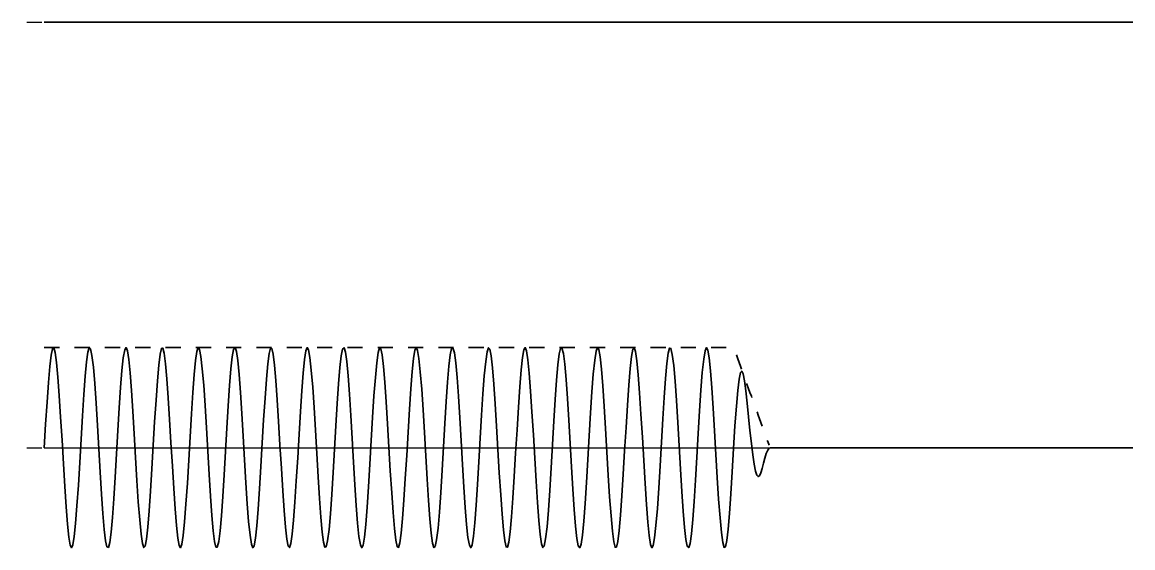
# Model space of a CAD drawing. Header units: metres. Extents: x -19 to 182, y -9 to 258.
# Drawn here: x 130.5 to 181.8, y 56.3 to 80.6 of the extents above; entities that cross this region are included whole.
import ezdxf

# ---------------------------------------------------------------- set-up
doc = ezdxf.new("R2010")
doc.units = ezdxf.units.M
doc.linetypes.add('JIS_02_0.7', pattern=[1.4, 0.7, -0.7])
doc.layers.add('BASE', color=8, linetype='Continuous', lineweight=25)
doc.layers.add('WAVE', color=7, linetype='Continuous', lineweight=35)

msp = doc.modelspace()

# ---------------------------------------------------------------- linework, layer by layer
at = {"layer": 'BASE', "linetype": 'JIS_02_0.7', "lineweight": 25, "flags": 128}
for points in [[(118.146, 80.613), (131.553, 80.613)], [(118.146, 60.965), (131.553, 60.965)]]:
    msp.add_lwpolyline(points, dxfattribs=at)
at = {"layer": 'BASE', "lineweight": 25, "flags": 128}
for points in [[(131.553, 80.613), (181.828, 80.613)], [(131.553, 60.965), (181.828, 60.965)]]:
    msp.add_lwpolyline(points, dxfattribs=at)
at = {"layer": 'WAVE', "lineweight": 35, "flags": 128}
for points in [[(131.553, 80.613), (131.616, 80.613), (131.679, 80.613), (131.742, 80.613), (131.805, 80.613), (131.868, 80.613), (131.931, 80.613), (131.994, 80.613), (132.057, 80.613), (132.119, 80.613), (132.182, 80.613), (132.245, 80.613), (132.308, 80.613), (132.371, 80.613), (132.434, 80.613), (132.497, 80.613), (132.56, 80.613), (132.623, 80.613), (132.686, 80.613), (132.749, 80.613), (132.812, 80.613), (132.875, 80.613), (132.937, 80.613), (133, 80.613), (133.063, 80.613), (133.126, 80.613), (133.189, 80.613), (133.252, 80.613), (133.315, 80.613), (133.378, 80.613), (133.441, 80.613), (133.504, 80.613), (133.567, 80.613), (133.63, 80.613), (133.693, 80.613), (133.755, 80.613), (133.818, 80.613), (133.881, 80.613), (133.944, 80.613), (134.007, 80.613), (134.07, 80.613), (134.133, 80.613), (134.196, 80.613), (134.259, 80.613), (134.322, 80.613), (134.385, 80.613), (134.448, 80.613), (134.511, 80.613), (134.573, 80.613), (134.636, 80.613), (134.699, 80.613), (134.762, 80.613), (134.825, 80.613), (134.888, 80.613), (134.951, 80.613), (135.014, 80.613), (135.077, 80.613), (135.14, 80.613), (135.203, 80.613), (135.266, 80.613), (135.329, 80.613), (135.391, 80.613), (135.454, 80.613), (135.517, 80.613), (135.58, 80.613), (135.643, 80.613), (135.706, 80.613), (135.769, 80.613), (135.832, 80.613), (135.895, 80.613), (135.958, 80.613), (136.021, 80.613), (136.084, 80.613), (136.146, 80.613), (136.209, 80.613), (136.272, 80.613), (136.335, 80.613), (136.398, 80.613), (136.461, 80.613), (136.524, 80.613), (136.587, 80.613), (136.65, 80.613), (136.713, 80.613), (136.776, 80.613), (136.839, 80.613), (136.902, 80.613), (136.964, 80.613), (137.027, 80.613), (137.09, 80.613), (137.153, 80.613), (137.216, 80.613), (137.279, 80.613), (137.342, 80.613), (137.405, 80.613), (137.468, 80.613), (137.531, 80.613), (137.594, 80.613), (137.657, 80.613), (137.72, 80.613), (137.782, 80.613), (137.845, 80.613), (137.908, 80.613), (137.971, 80.613), (138.034, 80.613), (138.097, 80.613), (138.16, 80.613), (138.223, 80.613), (138.286, 80.613), (138.349, 80.613), (138.412, 80.613), (138.475, 80.613), (138.538, 80.613), (138.6, 80.613), (138.663, 80.613), (138.726, 80.613), (138.789, 80.613), (138.852, 80.613), (138.915, 80.613), (138.978, 80.613), (139.041, 80.613), (139.104, 80.613), (139.167, 80.613), (139.23, 80.613), (139.293, 80.613), (139.356, 80.613), (139.418, 80.613), (139.481, 80.613), (139.544, 80.613), (139.607, 80.613), (139.67, 80.613), (139.733, 80.613), (139.796, 80.613), (139.859, 80.613), (139.922, 80.613), (139.985, 80.613), (140.048, 80.613), (140.111, 80.613), (140.174, 80.613), (140.236, 80.613), (140.299, 80.613), (140.362, 80.613), (140.425, 80.613), (140.488, 80.613), (140.551, 80.613), (140.614, 80.613), (140.677, 80.613), (140.74, 80.613), (140.803, 80.613), (140.866, 80.613), (140.929, 80.613), (140.992, 80.613), (141.054, 80.613), (141.117, 80.613), (141.18, 80.613), (141.243, 80.613), (141.306, 80.613), (141.369, 80.613), (141.432, 80.613), (141.495, 80.613), (141.558, 80.613), (141.621, 80.613), (141.684, 80.613), (141.747, 80.613), (141.81, 80.613), (141.872, 80.613), (141.935, 80.613), (141.998, 80.613), (142.061, 80.613), (142.124, 80.613), (142.187, 80.613), (142.25, 80.613), (142.313, 80.613), (142.376, 80.613), (142.439, 80.613), (142.502, 80.613), (142.565, 80.613), (142.628, 80.613), (142.69, 80.613), (142.753, 80.613), (142.816, 80.613), (142.879, 80.613), (142.942, 80.613), (143.005, 80.613), (143.068, 80.613), (143.131, 80.613), (143.194, 80.613), (143.257, 80.613), (143.32, 80.613), (143.383, 80.613), (143.446, 80.613), (143.508, 80.613), (143.571, 80.613), (143.634, 80.613), (143.697, 80.613), (143.76, 80.613), (143.823, 80.613), (143.886, 80.613), (143.949, 80.613), (144.012, 80.613), (144.075, 80.613), (144.138, 80.613), (144.201, 80.613), (144.264, 80.613), (144.326, 80.613), (144.389, 80.613), (144.452, 80.613), (144.515, 80.613), (144.578, 80.613), (144.641, 80.613), (144.704, 80.613), (144.767, 80.613), (144.83, 80.613), (144.893, 80.613), (144.956, 80.613), (145.019, 80.613), (145.081, 80.613), (145.144, 80.613), (145.207, 80.613), (145.27, 80.613), (145.333, 80.613), (145.396, 80.613), (145.459, 80.613), (145.522, 80.613), (145.585, 80.613), (145.648, 80.613), (145.711, 80.613), (145.774, 80.613), (145.837, 80.613), (145.899, 80.613), (145.962, 80.613), (146.025, 80.613), (146.088, 80.613), (146.151, 80.613), (146.214, 80.613), (146.277, 80.613), (146.34, 80.613), (146.403, 80.613), (146.466, 80.613), (146.529, 80.613), (146.592, 80.613), (146.655, 80.613), (146.717, 80.613), (146.78, 80.613), (146.843, 80.613), (146.906, 80.613), (146.969, 80.613), (147.032, 80.613), (147.095, 80.613), (147.158, 80.613), (147.221, 80.613), (147.284, 80.613), (147.347, 80.613), (147.41, 80.613), (147.473, 80.613), (147.535, 80.613), (147.598, 80.613), (147.661, 80.613), (147.724, 80.613), (147.787, 80.613), (147.85, 80.613), (147.913, 80.613), (147.976, 80.613), (148.039, 80.613), (148.102, 80.613), (148.165, 80.613), (148.228, 80.613), (148.291, 80.613), (148.353, 80.613), (148.416, 80.613), (148.479, 80.613), (148.542, 80.613), (148.605, 80.613), (148.668, 80.613), (148.731, 80.613), (148.794, 80.613), (148.857, 80.613), (148.92, 80.613), (148.983, 80.613), (149.046, 80.613), (149.109, 80.613), (149.171, 80.613), (149.234, 80.613), (149.297, 80.613), (149.36, 80.613), (149.423, 80.613), (149.486, 80.613), (149.549, 80.613), (149.612, 80.613), (149.675, 80.613), (149.738, 80.613), (149.801, 80.613), (149.864, 80.613), (149.927, 80.613), (149.989, 80.613), (150.052, 80.613), (150.115, 80.613), (150.178, 80.613), (150.241, 80.613), (150.304, 80.613), (150.367, 80.613), (150.43, 80.613), (150.493, 80.613), (150.556, 80.613), (150.619, 80.613), (150.682, 80.613), (150.745, 80.613), (150.807, 80.613), (150.87, 80.613), (150.933, 80.613), (150.996, 80.613), (151.059, 80.613), (151.122, 80.613), (151.185, 80.613), (151.248, 80.613), (151.311, 80.613), (151.374, 80.613), (151.437, 80.613), (151.5, 80.613), (151.563, 80.613), (151.625, 80.613), (151.688, 80.613), (151.751, 80.613), (151.814, 80.613), (151.877, 80.613), (151.94, 80.613), (152.003, 80.613), (152.066, 80.613), (152.129, 80.613), (152.192, 80.613), (152.255, 80.613), (152.318, 80.613), (152.381, 80.613), (152.443, 80.613), (152.506, 80.613), (152.569, 80.613), (152.632, 80.613), (152.695, 80.613), (152.758, 80.613), (152.821, 80.613), (152.884, 80.613), (152.947, 80.613), (153.01, 80.613), (153.073, 80.613), (153.136, 80.613), (153.199, 80.613), (153.261, 80.613), (153.324, 80.613), (153.387, 80.613), (153.45, 80.613), (153.513, 80.613), (153.576, 80.613), (153.639, 80.613), (153.702, 80.613), (153.765, 80.613), (153.828, 80.613), (153.891, 80.613), (153.954, 80.613), (154.016, 80.613), (154.079, 80.613), (154.142, 80.613), (154.205, 80.613), (154.268, 80.613), (154.331, 80.613), (154.394, 80.613), (154.457, 80.613), (154.52, 80.613), (154.583, 80.613), (154.646, 80.613), (154.709, 80.613), (154.772, 80.613), (154.834, 80.613), (154.897, 80.613), (154.96, 80.613), (155.023, 80.613), (155.086, 80.613), (155.149, 80.613), (155.212, 80.613), (155.275, 80.613), (155.338, 80.613), (155.401, 80.613), (155.464, 80.613), (155.527, 80.613), (155.59, 80.613), (155.652, 80.613), (155.715, 80.613), (155.778, 80.613), (155.841, 80.613), (155.904, 80.613), (155.967, 80.613), (156.03, 80.613), (156.093, 80.613), (156.156, 80.613), (156.219, 80.613), (156.282, 80.613), (156.345, 80.613), (156.408, 80.613), (156.47, 80.613), (156.533, 80.613), (156.596, 80.613), (156.659, 80.613), (156.722, 80.613), (156.785, 80.613), (156.848, 80.613), (156.911, 80.613), (156.974, 80.613), (157.037, 80.613), (157.1, 80.613), (157.163, 80.613), (157.226, 80.613), (157.288, 80.613), (157.351, 80.613), (157.414, 80.613), (157.477, 80.613), (157.54, 80.613), (157.603, 80.613), (157.666, 80.613), (157.729, 80.613), (157.792, 80.613), (157.855, 80.613), (157.918, 80.613), (157.981, 80.613), (158.044, 80.613), (158.106, 80.613), (158.169, 80.613), (158.232, 80.613), (158.295, 80.613), (158.358, 80.613), (158.421, 80.613), (158.484, 80.613), (158.547, 80.613), (158.61, 80.613), (158.673, 80.613), (158.736, 80.613), (158.799, 80.613), (158.862, 80.613), (158.924, 80.613), (158.987, 80.613), (159.05, 80.613), (159.113, 80.613), (159.176, 80.613), (159.239, 80.613), (159.302, 80.613), (159.365, 80.613), (159.428, 80.613), (159.491, 80.613), (159.554, 80.613), (159.617, 80.613), (159.68, 80.613), (159.742, 80.613), (159.805, 80.613), (159.868, 80.613), (159.931, 80.613), (159.994, 80.613), (160.057, 80.613), (160.12, 80.613), (160.183, 80.613), (160.246, 80.613), (160.309, 80.613), (160.372, 80.613), (160.435, 80.613), (160.498, 80.613), (160.56, 80.613), (160.623, 80.613), (160.686, 80.613), (160.749, 80.613), (160.812, 80.613), (160.875, 80.613), (160.938, 80.613), (161.001, 80.613), (161.064, 80.613), (161.127, 80.613), (161.19, 80.613), (161.253, 80.613), (161.316, 80.613), (161.378, 80.613), (161.441, 80.613), (161.504, 80.613), (161.567, 80.613), (161.63, 80.613), (161.693, 80.613), (161.756, 80.613), (161.819, 80.613), (161.882, 80.613), (161.945, 80.613), (162.008, 80.613), (162.071, 80.613), (162.133, 80.613), (162.196, 80.613), (162.259, 80.613), (162.322, 80.613), (162.385, 80.613), (162.448, 80.613), (162.511, 80.613), (162.574, 80.613), (162.637, 80.613), (162.7, 80.613), (162.763, 80.613), (162.826, 80.613), (162.889, 80.613), (162.951, 80.613), (163.014, 80.613), (163.077, 80.613), (163.14, 80.613), (163.203, 80.613), (163.266, 80.613), (163.329, 80.613), (163.392, 80.613), (163.455, 80.613), (163.518, 80.613), (163.581, 80.613), (163.644, 80.613), (163.707, 80.613), (163.769, 80.613), (163.832, 80.613), (163.895, 80.613), (163.958, 80.613), (164.021, 80.613), (164.084, 80.613), (164.147, 80.613), (164.21, 80.613), (164.273, 80.613), (164.336, 80.613), (164.399, 80.613), (164.462, 80.613), (164.525, 80.613), (164.587, 80.613), (164.65, 80.613), (164.713, 80.613), (164.776, 80.613), (164.839, 80.613), (164.902, 80.613), (164.965, 80.613), (165.028, 80.613), (165.091, 80.613), (165.154, 80.613), (165.217, 80.613), (165.28, 80.613), (165.343, 80.613), (165.405, 80.613), (165.468, 80.613), (165.531, 80.613), (165.594, 80.613), (165.657, 80.613), (165.72, 80.613), (165.783, 80.613), (165.846, 80.613), (165.909, 80.613), (165.972, 80.613), (166.035, 80.613), (166.098, 80.613), (166.161, 80.613), (166.223, 80.613), (166.286, 80.613), (166.349, 80.613), (166.412, 80.613), (166.475, 80.613), (166.538, 80.613), (166.601, 80.613), (166.664, 80.613), (166.727, 80.613), (166.79, 80.613), (166.853, 80.613), (166.916, 80.613), (166.979, 80.613), (167.041, 80.613), (167.104, 80.613), (167.167, 80.613), (167.23, 80.613), (167.293, 80.613), (167.356, 80.613), (167.419, 80.613), (167.482, 80.613), (167.545, 80.613), (167.608, 80.613), (167.671, 80.613), (167.734, 80.613), (167.797, 80.613), (167.859, 80.613), (167.922, 80.613), (167.985, 80.613), (168.048, 80.613), (168.111, 80.613), (168.174, 80.613), (168.237, 80.613), (168.3, 80.613), (168.363, 80.613), (168.426, 80.613), (168.489, 80.613), (168.552, 80.613), (168.615, 80.613), (168.677, 80.613), (168.74, 80.613), (168.803, 80.613), (168.866, 80.613), (168.929, 80.613), (168.992, 80.613), (169.055, 80.613), (169.118, 80.613), (169.181, 80.613), (169.244, 80.613), (169.307, 80.613), (169.37, 80.613), (169.433, 80.613), (169.495, 80.613), (169.558, 80.613), (169.621, 80.613), (169.684, 80.613), (169.747, 80.613), (169.81, 80.613), (169.873, 80.613), (169.936, 80.613), (169.999, 80.613), (170.062, 80.613), (170.125, 80.613), (170.188, 80.613), (170.251, 80.613), (170.313, 80.613), (170.376, 80.613), (170.439, 80.613), (170.502, 80.613), (170.565, 80.613), (170.628, 80.613), (170.691, 80.613), (170.754, 80.613), (170.817, 80.613), (170.88, 80.613), (170.943, 80.613), (171.006, 80.613), (171.068, 80.613), (171.131, 80.613), (171.194, 80.613), (171.257, 80.613), (171.32, 80.613), (171.383, 80.613), (171.446, 80.613), (171.509, 80.613), (171.572, 80.613), (171.635, 80.613), (171.698, 80.613), (171.761, 80.613), (171.824, 80.613), (171.886, 80.613), (171.949, 80.613), (172.012, 80.613), (172.075, 80.613), (172.138, 80.613), (172.201, 80.613), (172.264, 80.613), (172.327, 80.613), (172.39, 80.613), (172.453, 80.613), (172.516, 80.613), (172.579, 80.613), (172.642, 80.613), (172.704, 80.613), (172.767, 80.613), (172.83, 80.613), (172.893, 80.613), (172.956, 80.613), (173.019, 80.613), (173.082, 80.613), (173.145, 80.613), (173.208, 80.613), (173.271, 80.613), (173.334, 80.613), (173.397, 80.613), (173.46, 80.613), (173.522, 80.613), (173.585, 80.613), (173.648, 80.613), (173.711, 80.613), (173.774, 80.613), (173.837, 80.613), (173.9, 80.613), (173.963, 80.613), (174.026, 80.613), (174.089, 80.613), (174.152, 80.613), (174.215, 80.613), (174.278, 80.613), (174.34, 80.613), (174.403, 80.613), (174.466, 80.613), (174.529, 80.613), (174.592, 80.613), (174.655, 80.613), (174.718, 80.613), (174.781, 80.613), (174.844, 80.613), (174.907, 80.613), (174.97, 80.613), (175.033, 80.613), (175.096, 80.613), (175.158, 80.613), (175.221, 80.613), (175.284, 80.613), (175.347, 80.613), (175.41, 80.613), (175.473, 80.613), (175.536, 80.613), (175.599, 80.613), (175.662, 80.613), (175.725, 80.613), (175.788, 80.613), (175.851, 80.613), (175.914, 80.613), (175.976, 80.613), (176.039, 80.613), (176.102, 80.613), (176.165, 80.613), (176.228, 80.613), (176.291, 80.613), (176.354, 80.613), (176.417, 80.613), (176.48, 80.613), (176.543, 80.613), (176.606, 80.613), (176.669, 80.613), (176.732, 80.613), (176.794, 80.613), (176.857, 80.613), (176.92, 80.613), (176.983, 80.613), (177.046, 80.613), (177.109, 80.613), (177.172, 80.613), (177.235, 80.613), (177.298, 80.613), (177.361, 80.613), (177.424, 80.613), (177.487, 80.613), (177.55, 80.613), (177.612, 80.613), (177.675, 80.613), (177.738, 80.613), (177.801, 80.613), (177.864, 80.613), (177.927, 80.613), (177.99, 80.613), (178.053, 80.613), (178.116, 80.613), (178.179, 80.613), (178.242, 80.613), (178.305, 80.613), (178.368, 80.613), (178.43, 80.613), (178.493, 80.613), (178.556, 80.613), (178.619, 80.613), (178.682, 80.613), (178.745, 80.613), (178.808, 80.613), (178.871, 80.613), (178.934, 80.613), (178.997, 80.613), (179.06, 80.613), (179.123, 80.613), (179.186, 80.613), (179.248, 80.613), (179.311, 80.613), (179.374, 80.613), (179.437, 80.613), (179.5, 80.613), (179.563, 80.613), (179.626, 80.613), (179.689, 80.613), (179.752, 80.613), (179.815, 80.613), (179.878, 80.613), (179.941, 80.613), (180.003, 80.613), (180.066, 80.613), (180.129, 80.613), (180.192, 80.613), (180.255, 80.613), (180.318, 80.613), (180.381, 80.613), (180.444, 80.613), (180.507, 80.613), (180.57, 80.613), (180.633, 80.613), (180.696, 80.613), (180.759, 80.613), (180.821, 80.613), (180.884, 80.613), (180.947, 80.613), (181.01, 80.613), (181.073, 80.613), (181.136, 80.613), (181.199, 80.613), (181.262, 80.613), (181.325, 80.613), (181.388, 80.613), (181.451, 80.613), (181.514, 80.613), (181.577, 80.613), (181.639, 80.613), (181.702, 80.613), (181.765, 80.613), (181.828, 80.613)], [(131.553, 60.965), (131.616, 62.046), (131.679, 63.067), (131.742, 63.971), (131.805, 64.709), (131.868, 65.239), (131.931, 65.533), (131.994, 65.573), (132.057, 65.359), (132.119, 64.901), (132.182, 64.225), (132.245, 63.368), (132.308, 62.378), (132.371, 61.31), (132.434, 60.223), (132.497, 59.177), (132.56, 58.23), (132.623, 57.435), (132.686, 56.835), (132.749, 56.464), (132.812, 56.342), (132.875, 56.477), (132.937, 56.86), (133, 57.47), (133.063, 58.275), (133.126, 59.228), (133.189, 60.277), (133.252, 61.365), (133.315, 62.43), (133.378, 63.414), (133.441, 64.263), (133.504, 64.929), (133.567, 65.375), (133.63, 65.577), (133.693, 65.524), (133.755, 65.218), (133.818, 64.676), (133.881, 63.929), (133.944, 63.018), (134.007, 61.993), (134.07, 60.911), (134.133, 59.832), (134.196, 58.816), (134.259, 57.919), (134.322, 57.19), (134.385, 56.671), (134.448, 56.39), (134.511, 56.362), (134.573, 56.589), (134.636, 57.059), (134.699, 57.745), (134.762, 58.609), (134.825, 59.604), (134.888, 60.675), (134.951, 61.761), (135.014, 62.804), (135.077, 63.744), (135.14, 64.531), (135.203, 65.12), (135.266, 65.479), (135.329, 65.588), (135.391, 65.44), (135.454, 65.045), (135.517, 64.424), (135.58, 63.612), (135.643, 62.652), (135.706, 61.6), (135.769, 60.512), (135.832, 59.449), (135.895, 58.47), (135.958, 57.63), (136.021, 56.974), (136.084, 56.539), (136.146, 56.35), (136.209, 56.416), (136.272, 56.734), (136.335, 57.287), (136.398, 58.044), (136.461, 58.962), (136.524, 59.991), (136.587, 61.074), (136.65, 62.152), (136.713, 63.163), (136.776, 64.053), (136.839, 64.772), (136.902, 65.279), (136.964, 65.548), (137.027, 65.563), (137.09, 65.324), (137.153, 64.842), (137.216, 64.146), (137.279, 63.274), (137.342, 62.274), (137.405, 61.202), (137.468, 60.116), (137.531, 59.077), (137.594, 58.143), (137.657, 57.366), (137.72, 56.787), (137.782, 56.441), (137.845, 56.344), (137.908, 56.504), (137.971, 56.911), (138.034, 57.543), (138.097, 58.364), (138.16, 59.329), (138.223, 60.385), (138.286, 61.473), (138.349, 62.533), (138.412, 63.506), (138.475, 64.339), (138.538, 64.984), (138.6, 65.407), (138.663, 65.584), (138.726, 65.505), (138.789, 65.174), (138.852, 64.61), (138.915, 63.845), (138.978, 62.92), (139.041, 61.886), (139.104, 60.802), (139.167, 59.726), (139.23, 58.72), (139.293, 57.837), (139.356, 57.128), (139.418, 56.632), (139.481, 56.376), (139.544, 56.373), (139.607, 56.626), (139.67, 57.118), (139.733, 57.824), (139.796, 58.704), (139.859, 59.709), (139.922, 60.784), (139.985, 61.868), (140.048, 62.903), (140.111, 63.83), (140.174, 64.599), (140.236, 65.166), (140.299, 65.501), (140.362, 65.584), (140.425, 65.412), (140.488, 64.993), (140.551, 64.351), (140.614, 63.521), (140.677, 62.55), (140.74, 61.491), (140.803, 60.403), (140.866, 59.346), (140.929, 58.379), (140.992, 57.555), (141.054, 56.92), (141.117, 56.509), (141.18, 56.345), (141.243, 56.437), (141.306, 56.78), (141.369, 57.354), (141.432, 58.129), (141.495, 59.061), (141.558, 60.098), (141.621, 61.183), (141.684, 62.257), (141.747, 63.258), (141.81, 64.133), (141.872, 64.832), (141.935, 65.317), (141.998, 65.561), (142.061, 65.551), (142.124, 65.286), (142.187, 64.782), (142.25, 64.066), (142.313, 63.179), (142.376, 62.169), (142.439, 61.093), (142.502, 60.009), (142.565, 58.978), (142.628, 58.058), (142.69, 57.298), (142.753, 56.742), (142.816, 56.419), (142.879, 56.349), (142.942, 56.534), (143.005, 56.965), (143.068, 57.617), (143.131, 58.455), (143.194, 59.432), (143.257, 60.494), (143.32, 61.582), (143.383, 62.635), (143.446, 63.597), (143.508, 64.412), (143.571, 65.037), (143.634, 65.436), (143.697, 65.587), (143.76, 65.483), (143.823, 65.128), (143.886, 64.542), (143.949, 63.759), (144.012, 62.82), (144.075, 61.779), (144.138, 60.693), (144.201, 59.622), (144.264, 58.625), (144.326, 57.758), (144.389, 57.069), (144.452, 56.595), (144.515, 56.364), (144.578, 56.387), (144.641, 56.665), (144.704, 57.18), (144.767, 57.905), (144.83, 58.8), (144.893, 59.814), (144.956, 60.893), (145.019, 61.975), (145.081, 63.002), (145.144, 63.915), (145.207, 64.666), (145.27, 65.211), (145.333, 65.521), (145.396, 65.579), (145.459, 65.381), (145.522, 64.938), (145.585, 64.276), (145.648, 63.43), (145.711, 62.447), (145.774, 61.383), (145.837, 60.295), (145.899, 59.245), (145.962, 58.289), (146.025, 57.482), (146.088, 56.868), (146.151, 56.481), (146.214, 56.343), (146.277, 56.46), (146.34, 56.827), (146.403, 57.423), (146.466, 58.216), (146.529, 59.161), (146.592, 60.205), (146.655, 61.292), (146.717, 62.361), (146.78, 63.353), (146.843, 64.212), (146.906, 64.891), (146.969, 65.353), (147.032, 65.572), (147.095, 65.535), (147.158, 65.246), (147.221, 64.719), (147.284, 63.985), (147.347, 63.083), (147.41, 62.064), (147.473, 60.984), (147.535, 59.903), (147.598, 58.88), (147.661, 57.974), (147.724, 57.233), (147.787, 56.699), (147.85, 56.401), (147.913, 56.356), (147.976, 56.566), (148.039, 57.021), (148.102, 57.693), (148.165, 58.547), (148.228, 59.535), (148.291, 60.602), (148.353, 61.689), (148.416, 62.737), (148.479, 63.686), (148.542, 64.484), (148.605, 65.087), (148.668, 65.462), (148.731, 65.588), (148.794, 65.458), (148.857, 65.079), (148.92, 64.472), (148.983, 63.671), (149.046, 62.72), (149.109, 61.672), (149.171, 60.584), (149.234, 59.518), (149.297, 58.532), (149.36, 57.68), (149.423, 57.011), (149.486, 56.561), (149.549, 56.355), (149.612, 56.404), (149.675, 56.706), (149.738, 57.244), (149.801, 57.988), (149.864, 58.897), (149.927, 59.92), (149.989, 61.002), (150.052, 62.081), (150.115, 63.099), (150.178, 63.998), (150.241, 64.73), (150.304, 65.253), (150.367, 65.538), (150.43, 65.57), (150.493, 65.347), (150.556, 64.881), (150.619, 64.199), (150.682, 63.337), (150.745, 62.344), (150.807, 61.274), (150.87, 60.187), (150.933, 59.144), (150.996, 58.201), (151.059, 57.412), (151.122, 56.819), (151.185, 56.456), (151.248, 56.343), (151.311, 56.486), (151.374, 56.877), (151.437, 57.494), (151.5, 58.304), (151.563, 59.262), (151.625, 60.313), (151.688, 61.401), (151.751, 62.465), (151.814, 63.445), (151.877, 64.288), (151.94, 64.948), (152.003, 65.386), (152.066, 65.58), (152.129, 65.518), (152.192, 65.204), (152.255, 64.655), (152.318, 63.901), (152.381, 62.985), (152.443, 61.957), (152.506, 60.874), (152.569, 59.797), (152.632, 58.784), (152.695, 57.891), (152.758, 57.17), (152.821, 56.658), (152.884, 56.385), (152.947, 56.366), (153.01, 56.601), (153.073, 57.079), (153.136, 57.771), (153.199, 58.641), (153.261, 59.639), (153.324, 60.711), (153.387, 61.797), (153.45, 62.837), (153.513, 63.773), (153.576, 64.554), (153.639, 65.136), (153.702, 65.486), (153.765, 65.587), (153.828, 65.431), (153.891, 65.028), (153.954, 64.4), (154.016, 63.582), (154.079, 62.618), (154.142, 61.564), (154.205, 60.476), (154.268, 59.415), (154.331, 58.44), (154.394, 57.605), (154.457, 56.956), (154.52, 56.529), (154.583, 56.348), (154.646, 56.423), (154.709, 56.749), (154.772, 57.309), (154.834, 58.072), (154.897, 58.995), (154.96, 60.027), (155.023, 61.111), (155.086, 62.187), (155.149, 63.195), (155.212, 64.08), (155.275, 64.792), (155.338, 65.292), (155.401, 65.553), (155.464, 65.559), (155.527, 65.311), (155.59, 64.822), (155.652, 64.12), (155.715, 63.243), (155.778, 62.239), (155.841, 61.165), (155.904, 60.08), (155.967, 59.044), (156.03, 58.115), (156.093, 57.343), (156.156, 56.772), (156.219, 56.433), (156.282, 56.346), (156.345, 56.514), (156.408, 56.929), (156.47, 57.567), (156.533, 58.394), (156.596, 59.363), (156.659, 60.421), (156.722, 61.509), (156.785, 62.567), (156.848, 63.537), (156.911, 64.363), (156.974, 65.002), (157.037, 65.417), (157.1, 65.585), (157.163, 65.498), (157.226, 65.159), (157.288, 64.588), (157.351, 63.816), (157.414, 62.887), (157.477, 61.851), (157.54, 60.765), (157.603, 59.692), (157.666, 58.688), (157.729, 57.811), (157.792, 57.108), (157.855, 56.619), (157.918, 56.371), (157.981, 56.378), (158.044, 56.638), (158.106, 57.139), (158.169, 57.851), (158.232, 58.736), (158.295, 59.744), (158.358, 60.82), (158.421, 61.904), (158.484, 62.936), (158.547, 63.859), (158.61, 64.621), (158.673, 65.181), (158.736, 65.508), (158.799, 65.583), (158.862, 65.402), (158.924, 64.975), (158.987, 64.326), (159.05, 63.491), (159.113, 62.516), (159.176, 61.455), (159.239, 60.367), (159.302, 59.312), (159.365, 58.349), (159.428, 57.531), (159.491, 56.903), (159.554, 56.5), (159.617, 56.344), (159.68, 56.444), (159.742, 56.795), (159.805, 57.377), (159.868, 58.158), (159.931, 59.094), (159.994, 60.134), (160.057, 61.22), (160.12, 62.292), (160.183, 63.29), (160.246, 64.16), (160.309, 64.852), (160.372, 65.33), (160.435, 65.565), (160.498, 65.546), (160.56, 65.273), (160.623, 64.761), (160.686, 64.039), (160.749, 63.147), (160.812, 62.134), (160.875, 61.056), (160.938, 59.973), (161.001, 58.946), (161.064, 58.03), (161.127, 57.276), (161.19, 56.727), (161.253, 56.413), (161.316, 56.351), (161.378, 56.545), (161.441, 56.983), (161.504, 57.642), (161.567, 58.486), (161.63, 59.466), (161.693, 60.53), (161.756, 61.618), (161.819, 62.669), (161.882, 63.627), (161.945, 64.436), (162.008, 65.054), (162.071, 65.445), (162.133, 65.588), (162.196, 65.475), (162.259, 65.112), (162.322, 64.519), (162.385, 63.73), (162.448, 62.787), (162.511, 61.743), (162.574, 60.657), (162.637, 59.587), (162.7, 58.594), (162.763, 57.732), (162.826, 57.049), (162.889, 56.584), (162.951, 56.36), (163.014, 56.393), (163.077, 56.678), (163.14, 57.201), (163.203, 57.932), (163.266, 58.832), (163.329, 59.85), (163.392, 60.929), (163.455, 61.973), (163.518, 62.881), (163.581, 63.611), (163.644, 64.133), (163.707, 64.431), (163.769, 64.505), (163.832, 64.37), (163.895, 64.052), (163.958, 63.588), (164.021, 63.021), (164.084, 62.397), (164.147, 61.763), (164.21, 61.161), (164.273, 60.63), (164.336, 60.197), (164.399, 59.882), (164.462, 59.693), (164.525, 59.627), (164.587, 59.672), (164.65, 59.808), (164.713, 60.009), (164.776, 60.243), (164.839, 60.481), (164.902, 60.693), (164.965, 60.855), (165.028, 60.947), (165.091, 60.965), (165.154, 60.965), (165.217, 60.965), (165.28, 60.965), (165.343, 60.965), (165.405, 60.965), (165.468, 60.965), (165.531, 60.965), (165.594, 60.965), (165.657, 60.965), (165.72, 60.965), (165.783, 60.965), (165.846, 60.965), (165.909, 60.965), (165.972, 60.965), (166.035, 60.965), (166.098, 60.965), (166.161, 60.965), (166.223, 60.965), (166.286, 60.965), (166.349, 60.965), (166.412, 60.965), (166.475, 60.965), (166.538, 60.965), (166.601, 60.965), (166.664, 60.965), (166.727, 60.965), (166.79, 60.965), (166.853, 60.965), (166.916, 60.965), (166.979, 60.965), (167.041, 60.965), (167.104, 60.965), (167.167, 60.965), (167.23, 60.965), (167.293, 60.965), (167.356, 60.965), (167.419, 60.965), (167.482, 60.965), (167.545, 60.965), (167.608, 60.965), (167.671, 60.965), (167.734, 60.965), (167.797, 60.965), (167.859, 60.965), (167.922, 60.965), (167.985, 60.965), (168.048, 60.965), (168.111, 60.965), (168.174, 60.965), (168.237, 60.965), (168.3, 60.965), (168.363, 60.965), (168.426, 60.965), (168.489, 60.965), (168.552, 60.965), (168.615, 60.965), (168.677, 60.965), (168.74, 60.965), (168.803, 60.965), (168.866, 60.965), (168.929, 60.965), (168.992, 60.965), (169.055, 60.965), (169.118, 60.965), (169.181, 60.965), (169.244, 60.965), (169.307, 60.965), (169.37, 60.965), (169.433, 60.965), (169.495, 60.965), (169.558, 60.965), (169.621, 60.965), (169.684, 60.965), (169.747, 60.965), (169.81, 60.965), (169.873, 60.965), (169.936, 60.965), (169.999, 60.965), (170.062, 60.965), (170.125, 60.965), (170.188, 60.965), (170.251, 60.965), (170.313, 60.965), (170.376, 60.965), (170.439, 60.965), (170.502, 60.965), (170.565, 60.965), (170.628, 60.965), (170.691, 60.965), (170.754, 60.965), (170.817, 60.965), (170.88, 60.965), (170.943, 60.965), (171.006, 60.965), (171.068, 60.965), (171.131, 60.965), (171.194, 60.965), (171.257, 60.965), (171.32, 60.965), (171.383, 60.965), (171.446, 60.965), (171.509, 60.965), (171.572, 60.965), (171.635, 60.965), (171.698, 60.965), (171.761, 60.965), (171.824, 60.965), (171.886, 60.965), (171.949, 60.965), (172.012, 60.965), (172.075, 60.965), (172.138, 60.965), (172.201, 60.965), (172.264, 60.965), (172.327, 60.965), (172.39, 60.965), (172.453, 60.965), (172.516, 60.965), (172.579, 60.965), (172.642, 60.965), (172.704, 60.965), (172.767, 60.965), (172.83, 60.965), (172.893, 60.965), (172.956, 60.965), (173.019, 60.965), (173.082, 60.965), (173.145, 60.965), (173.208, 60.965), (173.271, 60.965), (173.334, 60.965), (173.397, 60.965), (173.46, 60.965), (173.522, 60.965), (173.585, 60.965), (173.648, 60.965), (173.711, 60.965), (173.774, 60.965), (173.837, 60.965), (173.9, 60.965), (173.963, 60.965), (174.026, 60.965), (174.089, 60.965), (174.152, 60.965), (174.215, 60.965), (174.278, 60.965), (174.34, 60.965), (174.403, 60.965), (174.466, 60.965), (174.529, 60.965), (174.592, 60.965), (174.655, 60.965), (174.718, 60.965), (174.781, 60.965), (174.844, 60.965), (174.907, 60.965), (174.97, 60.965), (175.033, 60.965), (175.096, 60.965), (175.158, 60.965), (175.221, 60.965), (175.284, 60.965), (175.347, 60.965), (175.41, 60.965), (175.473, 60.965), (175.536, 60.965), (175.599, 60.965), (175.662, 60.965), (175.725, 60.965), (175.788, 60.965), (175.851, 60.965), (175.914, 60.965), (175.976, 60.965), (176.039, 60.965), (176.102, 60.965), (176.165, 60.965), (176.228, 60.965), (176.291, 60.965), (176.354, 60.965), (176.417, 60.965), (176.48, 60.965), (176.543, 60.965), (176.606, 60.965), (176.669, 60.965), (176.732, 60.965), (176.794, 60.965), (176.857, 60.965), (176.92, 60.965), (176.983, 60.965), (177.046, 60.965), (177.109, 60.965), (177.172, 60.965), (177.235, 60.965), (177.298, 60.965), (177.361, 60.965), (177.424, 60.965), (177.487, 60.965), (177.55, 60.965), (177.612, 60.965), (177.675, 60.965), (177.738, 60.965), (177.801, 60.965), (177.864, 60.965), (177.927, 60.965), (177.99, 60.965), (178.053, 60.965), (178.116, 60.965), (178.179, 60.965), (178.242, 60.965), (178.305, 60.965), (178.368, 60.965), (178.43, 60.965), (178.493, 60.965), (178.556, 60.965), (178.619, 60.965), (178.682, 60.965), (178.745, 60.965), (178.808, 60.965), (178.871, 60.965), (178.934, 60.965), (178.997, 60.965), (179.06, 60.965), (179.123, 60.965), (179.186, 60.965), (179.248, 60.965), (179.311, 60.965), (179.374, 60.965), (179.437, 60.965), (179.5, 60.965), (179.563, 60.965), (179.626, 60.965), (179.689, 60.965), (179.752, 60.965), (179.815, 60.965), (179.878, 60.965), (179.941, 60.965), (180.003, 60.965), (180.066, 60.965), (180.129, 60.965), (180.192, 60.965), (180.255, 60.965), (180.318, 60.965), (180.381, 60.965), (180.444, 60.965), (180.507, 60.965), (180.57, 60.965), (180.633, 60.965), (180.696, 60.965), (180.759, 60.965), (180.821, 60.965), (180.884, 60.965), (180.947, 60.965), (181.01, 60.965), (181.073, 60.965), (181.136, 60.965), (181.199, 60.965), (181.262, 60.965), (181.325, 60.965), (181.388, 60.965), (181.451, 60.965), (181.514, 60.965), (181.577, 60.965), (181.639, 60.965), (181.702, 60.965), (181.765, 60.965), (181.828, 60.965)]]:
    msp.add_lwpolyline(points, dxfattribs=at)
at = {"layer": 'WAVE', "linetype": 'JIS_02_0.7', "lineweight": 35, "flags": 128}
msp.add_lwpolyline([(131.553, 65.588), (131.616, 65.588), (131.679, 65.588), (131.742, 65.588), (131.805, 65.588), (131.868, 65.588), (131.931, 65.588), (131.994, 65.588), (132.057, 65.588), (132.119, 65.588), (132.182, 65.588), (132.245, 65.588), (132.308, 65.588), (132.371, 65.588), (132.434, 65.588), (132.497, 65.588), (132.56, 65.588), (132.623, 65.588), (132.686, 65.588), (132.749, 65.588), (132.812, 65.588), (132.875, 65.588), (132.937, 65.588), (133, 65.588), (133.063, 65.588), (133.126, 65.588), (133.189, 65.588), (133.252, 65.588), (133.315, 65.588), (133.378, 65.588), (133.441, 65.588), (133.504, 65.588), (133.567, 65.588), (133.63, 65.588), (133.693, 65.588), (133.755, 65.588), (133.818, 65.588), (133.881, 65.588), (133.944, 65.588), (134.007, 65.588), (134.07, 65.588), (134.133, 65.588), (134.196, 65.588), (134.259, 65.588), (134.322, 65.588), (134.385, 65.588), (134.448, 65.588), (134.511, 65.588), (134.573, 65.588), (134.636, 65.588), (134.699, 65.588), (134.762, 65.588), (134.825, 65.588), (134.888, 65.588), (134.951, 65.588), (135.014, 65.588), (135.077, 65.588), (135.14, 65.588), (135.203, 65.588), (135.266, 65.588), (135.329, 65.588), (135.391, 65.588), (135.454, 65.588), (135.517, 65.588), (135.58, 65.588), (135.643, 65.588), (135.706, 65.588), (135.769, 65.588), (135.832, 65.588), (135.895, 65.588), (135.958, 65.588), (136.021, 65.588), (136.084, 65.588), (136.146, 65.588), (136.209, 65.588), (136.272, 65.588), (136.335, 65.588), (136.398, 65.588), (136.461, 65.588), (136.524, 65.588), (136.587, 65.588), (136.65, 65.588), (136.713, 65.588), (136.776, 65.588), (136.839, 65.588), (136.902, 65.588), (136.964, 65.588), (137.027, 65.588), (137.09, 65.588), (137.153, 65.588), (137.216, 65.588), (137.279, 65.588), (137.342, 65.588), (137.405, 65.588), (137.468, 65.588), (137.531, 65.588), (137.594, 65.588), (137.657, 65.588), (137.72, 65.588), (137.782, 65.588), (137.845, 65.588), (137.908, 65.588), (137.971, 65.588), (138.034, 65.588), (138.097, 65.588), (138.16, 65.588), (138.223, 65.588), (138.286, 65.588), (138.349, 65.588), (138.412, 65.588), (138.475, 65.588), (138.538, 65.588), (138.6, 65.588), (138.663, 65.588), (138.726, 65.588), (138.789, 65.588), (138.852, 65.588), (138.915, 65.588), (138.978, 65.588), (139.041, 65.588), (139.104, 65.588), (139.167, 65.588), (139.23, 65.588), (139.293, 65.588), (139.356, 65.588), (139.418, 65.588), (139.481, 65.588), (139.544, 65.588), (139.607, 65.588), (139.67, 65.588), (139.733, 65.588), (139.796, 65.588), (139.859, 65.588), (139.922, 65.588), (139.985, 65.588), (140.048, 65.588), (140.111, 65.588), (140.174, 65.588), (140.236, 65.588), (140.299, 65.588), (140.362, 65.588), (140.425, 65.588), (140.488, 65.588), (140.551, 65.588), (140.614, 65.588), (140.677, 65.588), (140.74, 65.588), (140.803, 65.588), (140.866, 65.588), (140.929, 65.588), (140.992, 65.588), (141.054, 65.588), (141.117, 65.588), (141.18, 65.588), (141.243, 65.588), (141.306, 65.588), (141.369, 65.588), (141.432, 65.588), (141.495, 65.588), (141.558, 65.588), (141.621, 65.588), (141.684, 65.588), (141.747, 65.588), (141.81, 65.588), (141.872, 65.588), (141.935, 65.588), (141.998, 65.588), (142.061, 65.588), (142.124, 65.588), (142.187, 65.588), (142.25, 65.588), (142.313, 65.588), (142.376, 65.588), (142.439, 65.588), (142.502, 65.588), (142.565, 65.588), (142.628, 65.588), (142.69, 65.588), (142.753, 65.588), (142.816, 65.588), (142.879, 65.588), (142.942, 65.588), (143.005, 65.588), (143.068, 65.588), (143.131, 65.588), (143.194, 65.588), (143.257, 65.588), (143.32, 65.588), (143.383, 65.588), (143.446, 65.588), (143.508, 65.588), (143.571, 65.588), (143.634, 65.588), (143.697, 65.588), (143.76, 65.588), (143.823, 65.588), (143.886, 65.588), (143.949, 65.588), (144.012, 65.588), (144.075, 65.588), (144.138, 65.588), (144.201, 65.588), (144.264, 65.588), (144.326, 65.588), (144.389, 65.588), (144.452, 65.588), (144.515, 65.588), (144.578, 65.588), (144.641, 65.588), (144.704, 65.588), (144.767, 65.588), (144.83, 65.588), (144.893, 65.588), (144.956, 65.588), (145.019, 65.588), (145.081, 65.588), (145.144, 65.588), (145.207, 65.588), (145.27, 65.588), (145.333, 65.588), (145.396, 65.588), (145.459, 65.588), (145.522, 65.588), (145.585, 65.588), (145.648, 65.588), (145.711, 65.588), (145.774, 65.588), (145.837, 65.588), (145.899, 65.588), (145.962, 65.588), (146.025, 65.588), (146.088, 65.588), (146.151, 65.588), (146.214, 65.588), (146.277, 65.588), (146.34, 65.588), (146.403, 65.588), (146.466, 65.588), (146.529, 65.588), (146.592, 65.588), (146.655, 65.588), (146.717, 65.588), (146.78, 65.588), (146.843, 65.588), (146.906, 65.588), (146.969, 65.588), (147.032, 65.588), (147.095, 65.588), (147.158, 65.588), (147.221, 65.588), (147.284, 65.588), (147.347, 65.588), (147.41, 65.588), (147.473, 65.588), (147.535, 65.588), (147.598, 65.588), (147.661, 65.588), (147.724, 65.588), (147.787, 65.588), (147.85, 65.588), (147.913, 65.588), (147.976, 65.588), (148.039, 65.588), (148.102, 65.588), (148.165, 65.588), (148.228, 65.588), (148.291, 65.588), (148.353, 65.588), (148.416, 65.588), (148.479, 65.588), (148.542, 65.588), (148.605, 65.588), (148.668, 65.588), (148.731, 65.588), (148.794, 65.588), (148.857, 65.588), (148.92, 65.588), (148.983, 65.588), (149.046, 65.588), (149.109, 65.588), (149.171, 65.588), (149.234, 65.588), (149.297, 65.588), (149.36, 65.588), (149.423, 65.588), (149.486, 65.588), (149.549, 65.588), (149.612, 65.588), (149.675, 65.588), (149.738, 65.588), (149.801, 65.588), (149.864, 65.588), (149.927, 65.588), (149.989, 65.588), (150.052, 65.588), (150.115, 65.588), (150.178, 65.588), (150.241, 65.588), (150.304, 65.588), (150.367, 65.588), (150.43, 65.588), (150.493, 65.588), (150.556, 65.588), (150.619, 65.588), (150.682, 65.588), (150.745, 65.588), (150.807, 65.588), (150.87, 65.588), (150.933, 65.588), (150.996, 65.588), (151.059, 65.588), (151.122, 65.588), (151.185, 65.588), (151.248, 65.588), (151.311, 65.588), (151.374, 65.588), (151.437, 65.588), (151.5, 65.588), (151.563, 65.588), (151.625, 65.588), (151.688, 65.588), (151.751, 65.588), (151.814, 65.588), (151.877, 65.588), (151.94, 65.588), (152.003, 65.588), (152.066, 65.588), (152.129, 65.588), (152.192, 65.588), (152.255, 65.588), (152.318, 65.588), (152.381, 65.588), (152.443, 65.588), (152.506, 65.588), (152.569, 65.588), (152.632, 65.588), (152.695, 65.588), (152.758, 65.588), (152.821, 65.588), (152.884, 65.588), (152.947, 65.588), (153.01, 65.588), (153.073, 65.588), (153.136, 65.588), (153.199, 65.588), (153.261, 65.588), (153.324, 65.588), (153.387, 65.588), (153.45, 65.588), (153.513, 65.588), (153.576, 65.588), (153.639, 65.588), (153.702, 65.588), (153.765, 65.588), (153.828, 65.588), (153.891, 65.588), (153.954, 65.588), (154.016, 65.588), (154.079, 65.588), (154.142, 65.588), (154.205, 65.588), (154.268, 65.588), (154.331, 65.588), (154.394, 65.588), (154.457, 65.588), (154.52, 65.588), (154.583, 65.588), (154.646, 65.588), (154.709, 65.588), (154.772, 65.588), (154.834, 65.588), (154.897, 65.588), (154.96, 65.588), (155.023, 65.588), (155.086, 65.588), (155.149, 65.588), (155.212, 65.588), (155.275, 65.588), (155.338, 65.588), (155.401, 65.588), (155.464, 65.588), (155.527, 65.588), (155.59, 65.588), (155.652, 65.588), (155.715, 65.588), (155.778, 65.588), (155.841, 65.588), (155.904, 65.588), (155.967, 65.588), (156.03, 65.588), (156.093, 65.588), (156.156, 65.588), (156.219, 65.588), (156.282, 65.588), (156.345, 65.588), (156.408, 65.588), (156.47, 65.588), (156.533, 65.588), (156.596, 65.588), (156.659, 65.588), (156.722, 65.588), (156.785, 65.588), (156.848, 65.588), (156.911, 65.588), (156.974, 65.588), (157.037, 65.588), (157.1, 65.588), (157.163, 65.588), (157.226, 65.588), (157.288, 65.588), (157.351, 65.588), (157.414, 65.588), (157.477, 65.588), (157.54, 65.588), (157.603, 65.588), (157.666, 65.588), (157.729, 65.588), (157.792, 65.588), (157.855, 65.588), (157.918, 65.588), (157.981, 65.588), (158.044, 65.588), (158.106, 65.588), (158.169, 65.588), (158.232, 65.588), (158.295, 65.588), (158.358, 65.588), (158.421, 65.588), (158.484, 65.588), (158.547, 65.588), (158.61, 65.588), (158.673, 65.588), (158.736, 65.588), (158.799, 65.588), (158.862, 65.588), (158.924, 65.588), (158.987, 65.588), (159.05, 65.588), (159.113, 65.588), (159.176, 65.588), (159.239, 65.588), (159.302, 65.588), (159.365, 65.588), (159.428, 65.588), (159.491, 65.588), (159.554, 65.588), (159.617, 65.588), (159.68, 65.588), (159.742, 65.588), (159.805, 65.588), (159.868, 65.588), (159.931, 65.588), (159.994, 65.588), (160.057, 65.588), (160.12, 65.588), (160.183, 65.588), (160.246, 65.588), (160.309, 65.588), (160.372, 65.588), (160.435, 65.588), (160.498, 65.588), (160.56, 65.588), (160.623, 65.588), (160.686, 65.588), (160.749, 65.588), (160.812, 65.588), (160.875, 65.588), (160.938, 65.588), (161.001, 65.588), (161.064, 65.588), (161.127, 65.588), (161.19, 65.588), (161.253, 65.588), (161.316, 65.588), (161.378, 65.588), (161.441, 65.588), (161.504, 65.588), (161.567, 65.588), (161.63, 65.588), (161.693, 65.588), (161.756, 65.588), (161.819, 65.588), (161.882, 65.588), (161.945, 65.588), (162.008, 65.588), (162.071, 65.588), (162.133, 65.588), (162.196, 65.588), (162.259, 65.588), (162.322, 65.588), (162.385, 65.588), (162.448, 65.588), (162.511, 65.588), (162.574, 65.588), (162.637, 65.588), (162.7, 65.588), (162.763, 65.588), (162.826, 65.588), (162.889, 65.588), (162.951, 65.588), (163.014, 65.588), (163.077, 65.588), (163.14, 65.588), (163.203, 65.588), (163.266, 65.588), (163.329, 65.588), (163.392, 65.588), (163.455, 65.421), (163.518, 65.247), (163.581, 65.073), (163.644, 64.9), (163.707, 64.726), (163.769, 64.553), (163.832, 64.379), (163.895, 64.206), (163.958, 64.032), (164.021, 63.858), (164.084, 63.685), (164.147, 63.511), (164.21, 63.338), (164.273, 63.164), (164.336, 62.99), (164.399, 62.817), (164.462, 62.643), (164.525, 62.47), (164.587, 62.296), (164.65, 62.123), (164.713, 61.949), (164.776, 61.775), (164.839, 61.602), (164.902, 61.428), (164.965, 61.255), (165.028, 61.081)], dxfattribs=at)

doc.saveas('drawing.dxf')
